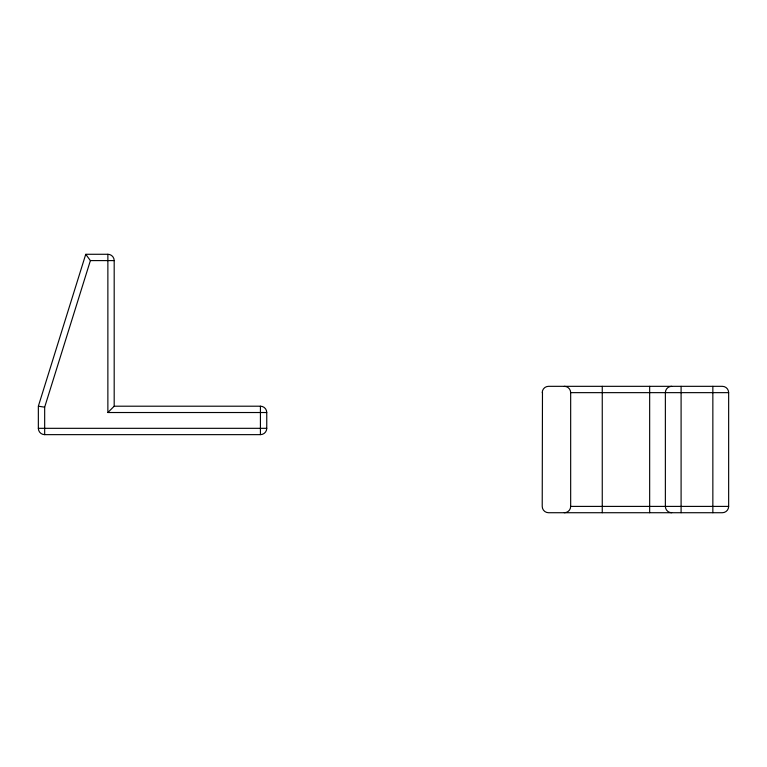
<?xml version="1.0" encoding="UTF-8"?>
<svg xmlns="http://www.w3.org/2000/svg" width="767" height="767" viewBox="0 0 767 767"><rect width="100%" height="100%" fill="white"/><g stroke="black" fill="none" stroke-linecap="round" stroke-linejoin="round"><path stroke-width="1.15" d="M44.668 434.64A6.318 6.318 0 0 1 38.35 428.322L38.35 406.203L85.751 254.28L107.869 254.28A6.318 6.318 0 0 1 114.187 260.598L114.187 406.203L260.425 406.203A6.318 6.318 0 0 1 266.753 412.521L266.753 428.322A6.318 6.318 0 0 1 260.425 434.64L44.668 434.64L44.668 407.172L90.391 260.598L85.866 254.443M107.869 254.28L107.869 412.521L114.062 406.328M90.391 260.598L114.187 260.598M542.221 392.646A6.318 6.318 0 0 1 548.549 386.328L722.332 386.328A6.318 6.318 0 0 1 728.65 392.646L728.65 506.402A6.318 6.318 0 0 1 722.332 512.72L548.549 512.72A6.318 6.318 0 0 1 542.221 506.402L542.47 392.646M564.339 386.328A6.318 6.318 0 0 1 570.667 392.646L728.65 392.646M107.869 412.521L266.753 412.521M38.35 428.322L266.753 428.322M564.339 512.72A6.318 6.318 0 0 0 570.667 506.402L728.65 506.402M38.599 406.242L44.668 407.172M712.85 386.328L712.85 512.72M681.096 386.328L681.096 512.72M649.659 386.328L649.659 512.72M602.258 386.328L602.258 512.72M570.667 392.646L570.667 506.402M260.425 406.203L260.425 434.64M671.662 512.72A6.318 6.289 -90 0 1 665.372 506.402L665.372 392.646A6.318 6.289 -90 0 1 671.662 386.328"/></g></svg>
